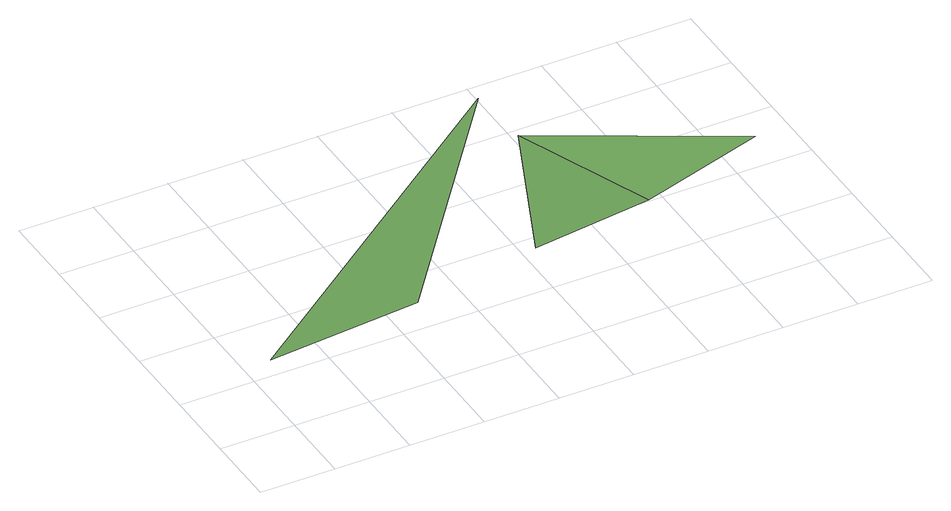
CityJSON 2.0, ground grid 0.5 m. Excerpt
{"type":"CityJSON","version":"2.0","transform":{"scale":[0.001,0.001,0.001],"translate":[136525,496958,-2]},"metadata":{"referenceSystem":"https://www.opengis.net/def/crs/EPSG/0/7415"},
"CityObjects":{
"plantcover1":{"type":"PlantCover","attributes":{"3df_class":"Forest","bgt_fysiekvoorkomen":"loofbos","bgt_status":"bestaand","identificatienamespace":"NL.IMGeo","begroeidterreindeeloptalud":"false","relatievehoogteligging":0,"aantal_punten":0},"geometry":[{"type":"MultiSurface","lod":"1","boundaries":[[[0,1,2]],[[3,4,5]],[[5,6,3]]]}]}
},
"vertices":[
[2375,2125,1096],[188,645,880],[1174,650,960],[2375,1625,1144],[2049,804,960],[2914,1009,880],[3765,1264,890]
]}
